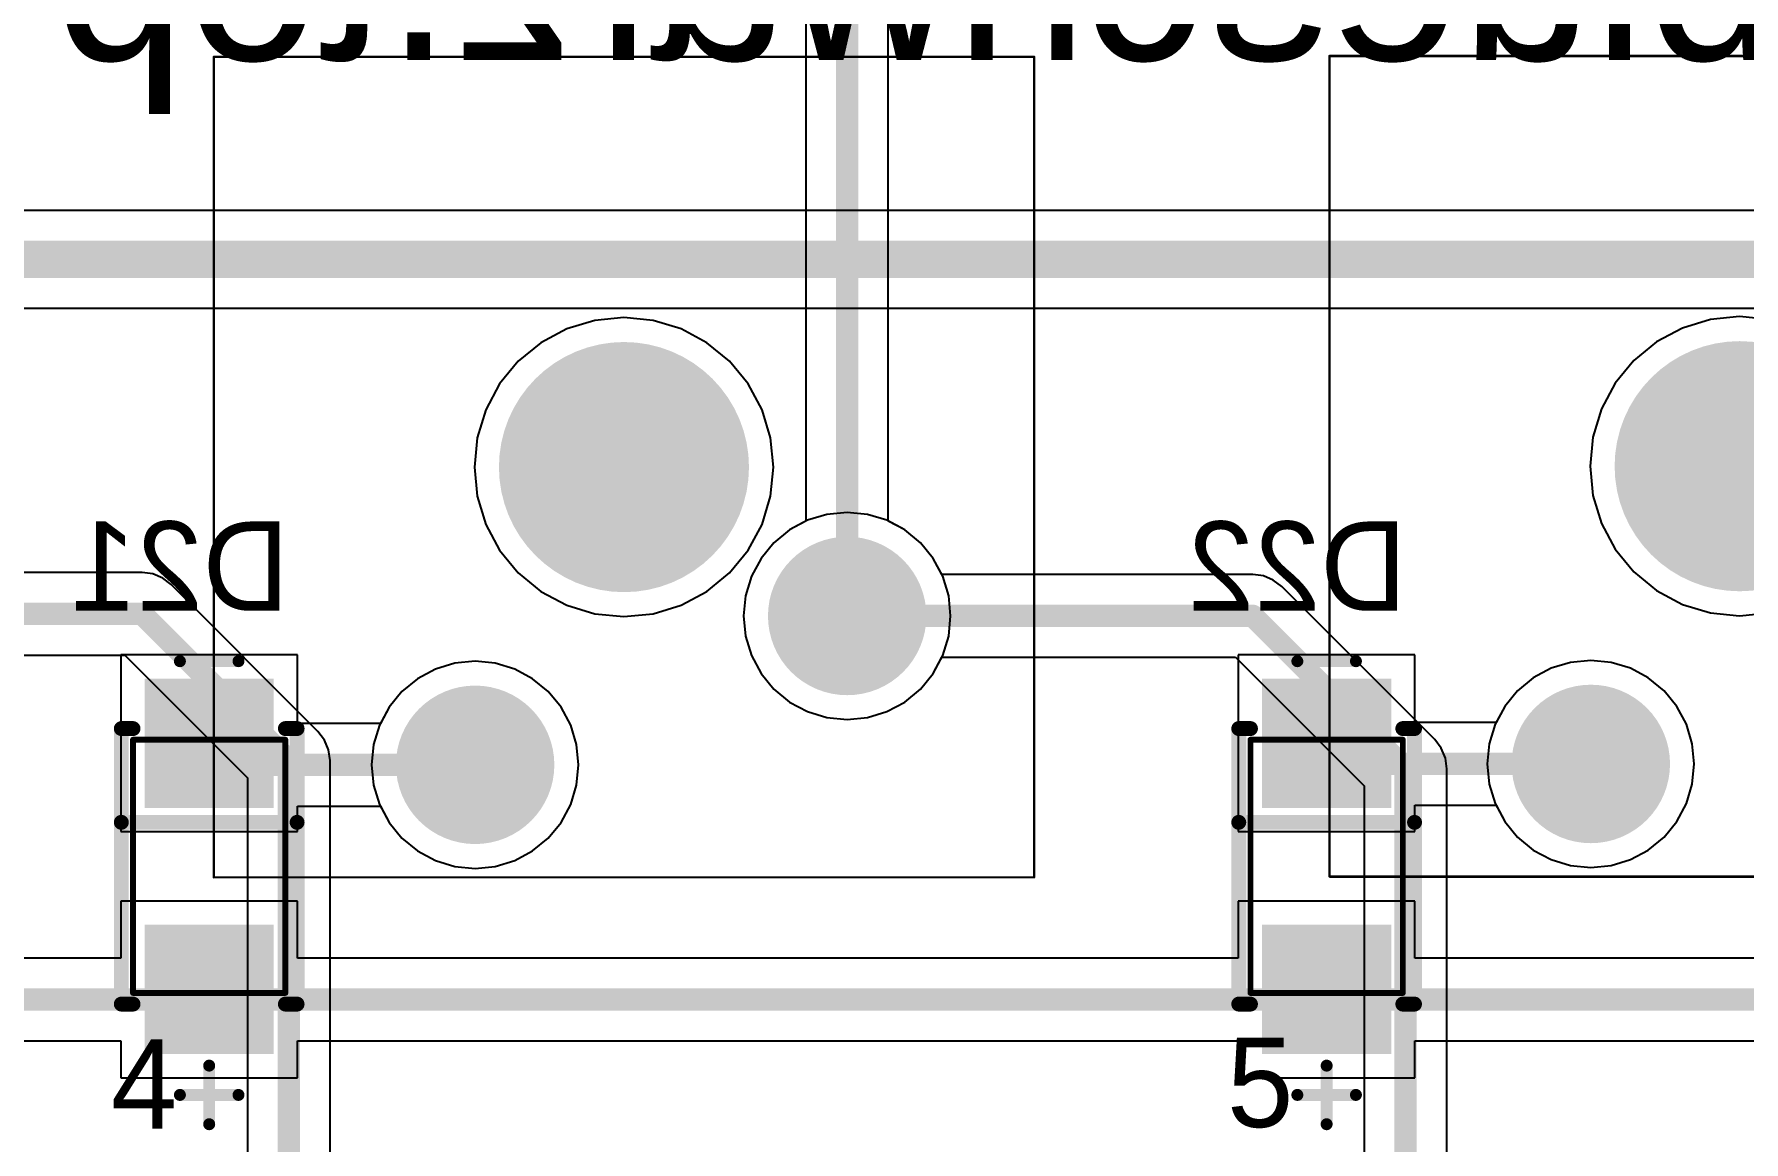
# Model space of a CAD drawing. Header units: millimetres. Extents: x 25 to 374, y 23 to 150.
# Drawn here: x 101.16 to 130.34, y 99.7 to 118.59 of the extents above; entities that cross this region are included whole.
import ezdxf

# ---------------------------------------------------------------- set-up
doc = ezdxf.new("R2010")
doc.units = ezdxf.units.MM
for name, color, linetype in [('BottomLayer', 5, 'Continuous'), ('BottomOverlay', 54, 'Continuous'), ('BottomPaste', 16, 'Continuous'), ('BottomSolder', 6, 'Continuous'), ('Mechanical1', 6, 'Continuous'), ('Mechanical13', 56, 'Continuous'), ('Mechanical15', 56, 'Continuous'), ('MultiLayer', 9, 'Continuous'), ('PadHoleLayer', 156, 'Continuous'), ('TopLayer', 1, 'Continuous'), ('TopOverlay', 2, 'Continuous'), ('TopSolder', 216, 'Continuous')]:
    doc.layers.add(name, color=color, linetype=linetype)

# ---------------------------------------------------------------- blocks, each defined once
blk = doc.blocks.new('SMA_DO_214AC__S1_B_49')
at = {"layer": 'BottomLayer'}
for points in [[(-1.1, -1), (-1.1, 1), (-3.1, -1), (-3.1, 1)], [(3.1, -1), (3.1, 1), (1.1, -1), (1.1, 1)]]:
    blk.add_solid(points, dxfattribs=at)
at = {"layer": 'BottomOverlay', "const_width": 0.254}
for points in [[(-2.35, 1.3), (-2.35, 1.5)], [(2.35, 1.5), (-2.35, 1.5)], [(-0.75, -1.5), (-0.75, 1.5)], [(2.35, 1.3), (2.35, 1.5)], [(-2.35, -1.5), (-2.35, -1.3)], [(2.35, -1.5), (-2.35, -1.5)], [(2.35, -1.5), (2.35, -1.3)]]:
    blk.add_lwpolyline(points, dxfattribs=at)
at = {"layer": 'BottomOverlay', "const_width": 0.127}
for points in [[(-2.414, 1.5, 1), (-2.287, 1.5, 1)], [(-2.414, 1.5, 1), (-2.287, 1.5, 1)], [(-0.814, 1.5, 1), (-0.687, 1.5, 1)], [(2.287, 1.5, 1), (2.414, 1.5, 1)], [(2.287, 1.5, 1), (2.414, 1.5, 1)], [(-2.414, 1.3, 1), (-2.287, 1.3, 1)], [(2.287, 1.3, 1), (2.414, 1.3, 1)], [(-2.414, -1.3, 1), (-2.287, -1.3, 1)], [(-2.414, -1.5, 1), (-2.287, -1.5, 1)], [(-2.414, -1.5, 1), (-2.287, -1.5, 1)], [(-0.814, -1.5, 1), (-0.687, -1.5, 1)], [(2.287, -1.3, 1), (2.414, -1.3, 1)], [(2.287, -1.5, 1), (2.414, -1.5, 1)], [(2.287, -1.5, 1), (2.414, -1.5, 1)]]:
    blk.add_lwpolyline(points, format="xyb", close=True, dxfattribs=at)
at = {"layer": 'BottomPaste'}
for points in [[(-1.1, -1), (-1.1, 1), (-3.1, -1), (-3.1, 1)], [(3.1, -1), (3.1, 1), (1.1, -1), (1.1, 1)]]:
    blk.add_solid(points, dxfattribs=at)
at = {"layer": 'BottomSolder'}
for points in [[(-0.998, -1.102), (-0.998, 1.102), (-3.202, -1.102), (-3.202, 1.102)], [(3.202, -1.102), (3.202, 1.102), (0.998, -1.102), (0.998, 1.102)]]:
    blk.add_solid(points, dxfattribs=at)
at = {"layer": 'Mechanical13', "const_width": 0.1}
for points in [[(2.16, 1.3), (-2.16, 1.3)], [(-2.16, -1.3), (-2.16, 1.3)], [(2.16, -1.3), (2.16, 1.3)], [(2.16, -1.3), (-2.16, -1.3)]]:
    blk.add_lwpolyline(points, dxfattribs=at)
at = {"layer": 'Mechanical13', "const_width": 0.05}
for points in [[(-2.185, 1.3, 1), (-2.135, 1.3, 1)], [(-2.185, 1.3, 1), (-2.135, 1.3, 1)], [(2.135, 1.3, 1), (2.185, 1.3, 1)], [(2.135, 1.3, 1), (2.185, 1.3, 1)], [(-2.185, -1.3, 1), (-2.135, -1.3, 1)], [(-2.185, -1.3, 1), (-2.135, -1.3, 1)], [(2.135, -1.3, 1), (2.185, -1.3, 1)], [(2.135, -1.3, 1), (2.185, -1.3, 1)]]:
    blk.add_lwpolyline(points, format="xyb", close=True, dxfattribs=at)
at = {"layer": 'Mechanical15', "const_width": 0.203}
for points in [[(-3.5, -0.5), (-3.5, 0.5)], [(3.9, -0.5), (3.9, 0.5)], [(4.4, 0), (3.4, 0)]]:
    blk.add_lwpolyline(points, dxfattribs=at)
at = {"layer": 'Mechanical15', "const_width": 0.102}
for points in [[(-3.551, 0.5, 1), (-3.449, 0.5, 1)], [(3.849, 0.5, 1), (3.951, 0.5, 1)], [(3.349, 0, 1), (3.451, 0, 1)], [(4.349, 0, 1), (4.451, 0, 1)], [(-3.551, -0.5, 1), (-3.449, -0.5, 1)], [(3.849, -0.5, 1), (3.951, -0.5, 1)]]:
    blk.add_lwpolyline(points, format="xyb", close=True, dxfattribs=at)
blk = doc.blocks.new('SMA_DO_214AC__S1_B_50')
at = {"layer": 'BottomLayer'}
for points in [[(-1.1, -1), (-1.1, 1), (-3.1, -1), (-3.1, 1)], [(3.1, -1), (3.1, 1), (1.1, -1), (1.1, 1)]]:
    blk.add_solid(points, dxfattribs=at)
at = {"layer": 'BottomOverlay', "const_width": 0.254}
for points in [[(-2.35, 1.3), (-2.35, 1.5)], [(2.35, 1.5), (-2.35, 1.5)], [(-0.75, -1.5), (-0.75, 1.5)], [(2.35, 1.3), (2.35, 1.5)], [(-2.35, -1.5), (-2.35, -1.3)], [(2.35, -1.5), (-2.35, -1.5)], [(2.35, -1.5), (2.35, -1.3)]]:
    blk.add_lwpolyline(points, dxfattribs=at)
at = {"layer": 'BottomOverlay', "const_width": 0.127}
for points in [[(-2.414, 1.5, 1), (-2.287, 1.5, 1)], [(-2.414, 1.5, 1), (-2.287, 1.5, 1)], [(-0.814, 1.5, 1), (-0.687, 1.5, 1)], [(2.287, 1.5, 1), (2.414, 1.5, 1)], [(2.287, 1.5, 1), (2.414, 1.5, 1)], [(-2.414, 1.3, 1), (-2.287, 1.3, 1)], [(2.287, 1.3, 1), (2.414, 1.3, 1)], [(-2.414, -1.3, 1), (-2.287, -1.3, 1)], [(-2.414, -1.5, 1), (-2.287, -1.5, 1)], [(-2.414, -1.5, 1), (-2.287, -1.5, 1)], [(-0.814, -1.5, 1), (-0.687, -1.5, 1)], [(2.287, -1.3, 1), (2.414, -1.3, 1)], [(2.287, -1.5, 1), (2.414, -1.5, 1)], [(2.287, -1.5, 1), (2.414, -1.5, 1)]]:
    blk.add_lwpolyline(points, format="xyb", close=True, dxfattribs=at)
at = {"layer": 'BottomPaste'}
for points in [[(-1.1, -1), (-1.1, 1), (-3.1, -1), (-3.1, 1)], [(3.1, -1), (3.1, 1), (1.1, -1), (1.1, 1)]]:
    blk.add_solid(points, dxfattribs=at)
at = {"layer": 'BottomSolder'}
for points in [[(-0.998, -1.102), (-0.998, 1.102), (-3.202, -1.102), (-3.202, 1.102)], [(3.202, -1.102), (3.202, 1.102), (0.998, -1.102), (0.998, 1.102)]]:
    blk.add_solid(points, dxfattribs=at)
at = {"layer": 'Mechanical13', "const_width": 0.1}
for points in [[(2.16, 1.3), (-2.16, 1.3)], [(-2.16, -1.3), (-2.16, 1.3)], [(2.16, -1.3), (2.16, 1.3)], [(2.16, -1.3), (-2.16, -1.3)]]:
    blk.add_lwpolyline(points, dxfattribs=at)
at = {"layer": 'Mechanical13', "const_width": 0.05}
for points in [[(-2.185, 1.3, 1), (-2.135, 1.3, 1)], [(-2.185, 1.3, 1), (-2.135, 1.3, 1)], [(2.135, 1.3, 1), (2.185, 1.3, 1)], [(2.135, 1.3, 1), (2.185, 1.3, 1)], [(-2.185, -1.3, 1), (-2.135, -1.3, 1)], [(-2.185, -1.3, 1), (-2.135, -1.3, 1)], [(2.135, -1.3, 1), (2.185, -1.3, 1)], [(2.135, -1.3, 1), (2.185, -1.3, 1)]]:
    blk.add_lwpolyline(points, format="xyb", close=True, dxfattribs=at)
at = {"layer": 'Mechanical15', "const_width": 0.203}
for points in [[(-3.5, -0.5), (-3.5, 0.5)], [(3.9, -0.5), (3.9, 0.5)], [(4.4, 0), (3.4, 0)]]:
    blk.add_lwpolyline(points, dxfattribs=at)
at = {"layer": 'Mechanical15', "const_width": 0.102}
for points in [[(-3.551, 0.5, 1), (-3.449, 0.5, 1)], [(3.849, 0.5, 1), (3.951, 0.5, 1)], [(3.349, 0, 1), (3.451, 0, 1)], [(4.349, 0, 1), (4.451, 0, 1)], [(-3.551, -0.5, 1), (-3.449, -0.5, 1)], [(3.849, -0.5, 1), (3.951, -0.5, 1)]]:
    blk.add_lwpolyline(points, format="xyb", close=True, dxfattribs=at)
blk = doc.blocks.new('MX_SW_3_141')
at = {"layer": 'BottomLayer'}
for points, const_width in [([(-1.016, 0, 1), (1.016, 0, 1)], 2.032), ([(3.185, -2.54, 1), (4.435, -2.54, 1)], 1.25), ([(-3.165, -5.08, 1), (-1.915, -5.08, 1)], 1.25)]:
    blk.add_lwpolyline(points, format="xyb", close=True, dxfattribs=dict(at, const_width=const_width))
at = {"layer": 'BottomSolder'}
for points, const_width in [([(-1.067, 0, 1), (1.067, 0, 1)], 2.134), ([(3.134, -2.54, 1), (4.486, -2.54, 1)], 1.352), ([(-3.216, -5.08, 1), (-1.864, -5.08, 1)], 1.352)]:
    blk.add_lwpolyline(points, format="xyb", close=True, dxfattribs=dict(at, const_width=const_width))
at = {"layer": 'Mechanical1', "const_width": 0.0381}
for points in [[(-7, -7), (-7, 7)], [(-7, 7), (7, 7)], [(7, -7), (7, 7)], [(-7, -7), (7, -7)]]:
    blk.add_lwpolyline(points, dxfattribs=at)
at = {"layer": 'Mechanical1', "const_width": 0.0191}
for points in [[(-7.01, 7, 1), (-6.99, 7, 1)], [(-7.01, 7, 1), (-6.99, 7, 1)], [(6.99, 7, 1), (7.01, 7, 1)], [(6.99, 7, 1), (7.01, 7, 1)], [(-7.01, -7, 1), (-6.99, -7, 1)], [(-7.01, -7, 1), (-6.99, -7, 1)], [(6.99, -7, 1), (7.01, -7, 1)], [(6.99, -7, 1), (7.01, -7, 1)]]:
    blk.add_lwpolyline(points, format="xyb", close=True, dxfattribs=at)
at = {"layer": 'MultiLayer'}
for points, const_width in [([(-1.016, 0, 1), (1.016, 0, 1)], 2.032), ([(3.185, -2.54, 1), (4.435, -2.54, 1)], 1.25), ([(-3.165, -5.08, 1), (-1.915, -5.08, 1)], 1.25)]:
    blk.add_lwpolyline(points, format="xyb", close=True, dxfattribs=dict(at, const_width=const_width))
at = {"layer": 'PadHoleLayer'}
for points, const_width in [([(-1.016, 0, 1), (1.016, 0, 1)], 2.032), ([(3.435, -2.54, 1), (4.185, -2.54, 1)], 0.75), ([(-2.915, -5.08, 1), (-2.165, -5.08, 1)], 0.75)]:
    blk.add_lwpolyline(points, format="xyb", close=True, dxfattribs=dict(at, const_width=const_width))
at = {"layer": 'TopLayer'}
for points, const_width in [([(-1.016, 0, 1), (1.016, 0, 1)], 2.032), ([(3.185, -2.54, 1), (4.435, -2.54, 1)], 1.25), ([(-3.165, -5.08, 1), (-1.915, -5.08, 1)], 1.25)]:
    blk.add_lwpolyline(points, format="xyb", close=True, dxfattribs=dict(at, const_width=const_width))
at = {"layer": 'TopSolder'}
for points, const_width in [([(-1.067, 0, 1), (1.067, 0, 1)], 2.134), ([(3.134, -2.54, 1), (4.486, -2.54, 1)], 1.352), ([(-3.216, -5.08, 1), (-1.864, -5.08, 1)], 1.352)]:
    blk.add_lwpolyline(points, format="xyb", close=True, dxfattribs=dict(at, const_width=const_width))
blk = doc.blocks.new('MX_SW_3_142')
at = {"layer": 'BottomLayer'}
for points, const_width in [([(-1.016, 0, 1), (1.016, 0, 1)], 2.032), ([(3.185, -2.54, 1), (4.435, -2.54, 1)], 1.25), ([(-3.165, -5.08, 1), (-1.915, -5.08, 1)], 1.25)]:
    blk.add_lwpolyline(points, format="xyb", close=True, dxfattribs=dict(at, const_width=const_width))
at = {"layer": 'BottomSolder'}
for points, const_width in [([(-1.067, 0, 1), (1.067, 0, 1)], 2.134), ([(3.134, -2.54, 1), (4.486, -2.54, 1)], 1.352), ([(-3.216, -5.08, 1), (-1.864, -5.08, 1)], 1.352)]:
    blk.add_lwpolyline(points, format="xyb", close=True, dxfattribs=dict(at, const_width=const_width))
at = {"layer": 'Mechanical1', "const_width": 0.0381}
for points in [[(-7, -7), (-7, 7)], [(-7, 7), (7, 7)], [(7, -7), (7, 7)], [(-7, -7), (7, -7)]]:
    blk.add_lwpolyline(points, dxfattribs=at)
at = {"layer": 'Mechanical1', "const_width": 0.0191}
for points in [[(-7.01, 7, 1), (-6.99, 7, 1)], [(-7.01, 7, 1), (-6.99, 7, 1)], [(6.99, 7, 1), (7.01, 7, 1)], [(6.99, 7, 1), (7.01, 7, 1)], [(-7.01, -7, 1), (-6.99, -7, 1)], [(-7.01, -7, 1), (-6.99, -7, 1)], [(6.99, -7, 1), (7.01, -7, 1)], [(6.99, -7, 1), (7.01, -7, 1)]]:
    blk.add_lwpolyline(points, format="xyb", close=True, dxfattribs=at)
at = {"layer": 'MultiLayer'}
for points, const_width in [([(-1.016, 0, 1), (1.016, 0, 1)], 2.032), ([(3.185, -2.54, 1), (4.435, -2.54, 1)], 1.25), ([(-3.165, -5.08, 1), (-1.915, -5.08, 1)], 1.25)]:
    blk.add_lwpolyline(points, format="xyb", close=True, dxfattribs=dict(at, const_width=const_width))
at = {"layer": 'PadHoleLayer'}
for points, const_width in [([(-1.016, 0, 1), (1.016, 0, 1)], 2.032), ([(3.435, -2.54, 1), (4.185, -2.54, 1)], 0.75), ([(-2.915, -5.08, 1), (-2.165, -5.08, 1)], 0.75)]:
    blk.add_lwpolyline(points, format="xyb", close=True, dxfattribs=dict(at, const_width=const_width))
at = {"layer": 'TopLayer'}
for points, const_width in [([(-1.016, 0, 1), (1.016, 0, 1)], 2.032), ([(3.185, -2.54, 1), (4.435, -2.54, 1)], 1.25), ([(-3.165, -5.08, 1), (-1.915, -5.08, 1)], 1.25)]:
    blk.add_lwpolyline(points, format="xyb", close=True, dxfattribs=dict(at, const_width=const_width))
at = {"layer": 'TopSolder'}
for points, const_width in [([(-1.067, 0, 1), (1.067, 0, 1)], 2.134), ([(3.134, -2.54, 1), (4.486, -2.54, 1)], 1.352), ([(-3.216, -5.08, 1), (-1.864, -5.08, 1)], 1.352)]:
    blk.add_lwpolyline(points, format="xyb", close=True, dxfattribs=dict(at, const_width=const_width))

msp = doc.modelspace()

# ---------------------------------------------------------------- linework, layer by layer
at = {"layer": 'BottomLayer'}
for p, q in [((310.274, 115.587), (68.807, 115.587)), ((68.462, 113.922), (310.274, 113.922)), ((110.245, 113.567), (109.804, 113.331)), ((110.724, 113.712), (110.245, 113.567)), ((111.222, 113.761), (110.724, 113.712)), ((111.719, 113.712), (111.222, 113.761)), ((112.198, 113.567), (111.719, 113.712)), ((112.639, 113.331), (112.198, 113.567)), ((129.287, 113.582), (128.846, 113.346)), ((129.766, 113.727), (129.287, 113.582)), ((130.264, 113.776), (129.766, 113.727)), ((130.762, 113.727), (130.264, 113.776)), ((109.804, 113.331), (109.417, 113.014)), ((113.026, 113.014), (112.639, 113.331)), ((128.846, 113.346), (128.459, 113.029)), ((109.417, 113.014), (109.099, 112.627)), ((113.344, 112.627), (113.026, 113.014)), ((128.459, 113.029), (128.142, 112.642)), ((128.142, 112.642), (127.906, 112.201)), ((109.099, 112.627), (108.864, 112.186)), ((113.58, 112.186), (113.344, 112.627)), ((108.864, 112.186), (108.718, 111.707)), ((113.725, 111.707), (113.58, 112.186)), ((127.906, 112.201), (127.761, 111.722)), ((108.718, 111.707), (108.669, 111.209)), ((113.774, 111.209), (113.725, 111.707)), ((127.761, 111.722), (127.712, 111.224)), ((108.669, 111.209), (108.718, 110.711)), ((113.725, 110.711), (113.774, 111.209)), ((127.712, 111.224), (127.761, 110.726)), ((108.718, 110.711), (108.864, 110.232)), ((113.58, 110.232), (113.725, 110.711)), ((127.761, 110.726), (127.906, 110.247)), ((114.356, 110.301), (114.05, 110.138)), ((114.687, 110.401), (114.356, 110.301)), ((115.032, 110.435), (114.687, 110.401)), ((115.376, 110.401), (115.032, 110.435)), ((115.708, 110.301), (115.376, 110.401)), ((116.013, 110.138), (115.708, 110.301)), ((108.864, 110.232), (109.099, 109.791)), ((113.344, 109.791), (113.58, 110.232)), ((114.05, 110.138), (113.782, 109.918)), ((116.281, 109.918), (116.013, 110.138)), ((127.906, 110.247), (128.142, 109.806)), ((109.099, 109.791), (109.417, 109.404)), ((113.026, 109.404), (113.344, 109.791)), ((113.782, 109.918), (113.563, 109.65)), ((116.5, 109.65), (116.281, 109.918)), ((128.142, 109.806), (128.459, 109.419)), ((113.563, 109.65), (113.399, 109.345)), ((116.664, 109.345), (116.5, 109.65)), ((109.417, 109.404), (109.804, 109.087)), ((112.639, 109.087), (113.026, 109.404)), ((113.399, 109.345), (113.299, 109.013)), ((116.764, 109.013), (116.664, 109.345)), ((128.459, 109.419), (128.846, 109.102)), ((109.804, 109.087), (110.245, 108.851)), ((110.245, 108.851), (110.724, 108.706)), ((111.719, 108.706), (112.198, 108.851)), ((112.198, 108.851), (112.639, 109.087)), ((113.299, 109.013), (113.265, 108.669)), ((116.798, 108.669), (116.764, 109.013)), ((128.846, 109.102), (129.287, 108.866)), ((129.287, 108.866), (129.766, 108.721)), ((110.724, 108.706), (111.222, 108.657)), ((111.222, 108.657), (111.719, 108.706)), ((113.265, 108.669), (113.299, 108.324)), ((116.764, 108.324), (116.798, 108.669)), ((129.766, 108.721), (130.264, 108.672)), ((130.264, 108.672), (130.762, 108.721)), ((113.299, 108.324), (113.399, 107.993)), ((116.664, 107.993), (116.764, 108.324)), ((105.651, 108.005), (102.635, 108.005)), ((102.635, 108.005), (102.635, 104.989)), ((105.651, 106.833), (105.651, 108.005)), ((113.399, 107.993), (113.563, 107.687)), ((116.5, 107.687), (116.664, 107.993)), ((124.723, 108.005), (121.707, 108.005)), ((121.707, 108.005), (121.707, 104.989)), ((124.723, 106.849), (124.723, 108.005)), ((108.006, 107.761), (107.7, 107.598)), ((108.337, 107.861), (108.006, 107.761)), ((108.682, 107.895), (108.337, 107.861)), ((109.026, 107.861), (108.682, 107.895)), ((109.358, 107.761), (109.026, 107.861)), ((109.663, 107.598), (109.358, 107.761)), ((113.563, 107.687), (113.782, 107.42)), ((116.281, 107.42), (116.5, 107.687)), ((127.048, 107.776), (126.742, 107.613)), ((127.379, 107.877), (127.048, 107.776)), ((127.724, 107.911), (127.379, 107.877)), ((128.069, 107.877), (127.724, 107.911)), ((128.4, 107.776), (128.069, 107.877)), ((128.705, 107.613), (128.4, 107.776)), ((107.7, 107.598), (107.432, 107.378)), ((109.931, 107.378), (109.663, 107.598)), ((113.782, 107.42), (114.05, 107.2)), ((116.013, 107.2), (116.281, 107.42)), ((126.475, 107.393), (126.255, 107.125)), ((126.742, 107.613), (126.475, 107.393)), ((128.973, 107.393), (128.705, 107.613)), ((129.193, 107.125), (128.973, 107.393)), ((107.213, 107.11), (107.065, 106.833)), ((107.432, 107.378), (107.213, 107.11)), ((110.15, 107.11), (109.931, 107.378)), ((110.314, 106.805), (110.15, 107.11)), ((114.05, 107.2), (114.356, 107.037)), ((115.708, 107.037), (116.013, 107.2)), ((126.255, 107.125), (126.107, 106.849)), ((129.356, 106.82), (129.193, 107.125)), ((107.065, 106.833), (105.651, 106.833)), ((110.414, 106.473), (110.314, 106.805)), ((114.356, 107.037), (114.687, 106.936)), ((114.687, 106.936), (115.032, 106.902)), ((115.032, 106.902), (115.376, 106.936)), ((115.376, 106.936), (115.708, 107.037)), ((126.107, 106.849), (124.723, 106.849)), ((129.456, 106.489), (129.356, 106.82)), ((110.448, 106.129), (110.414, 106.473)), ((129.49, 106.144), (129.456, 106.489)), ((110.414, 105.784), (110.448, 106.129)), ((129.456, 105.799), (129.49, 106.144)), ((110.314, 105.453), (110.414, 105.784)), ((129.356, 105.468), (129.456, 105.799)), ((105.651, 104.989), (105.651, 105.424)), ((105.651, 105.424), (107.065, 105.424)), ((107.065, 105.424), (107.213, 105.147)), ((110.15, 105.147), (110.314, 105.453)), ((124.723, 104.989), (124.723, 105.44)), ((124.723, 105.44), (126.107, 105.44)), ((126.107, 105.44), (126.255, 105.163)), ((129.193, 105.163), (129.356, 105.468)), ((107.213, 105.147), (107.432, 104.88)), ((109.931, 104.88), (110.15, 105.147)), ((126.255, 105.163), (126.475, 104.895)), ((128.973, 104.895), (129.193, 105.163)), ((102.635, 104.989), (105.651, 104.989)), ((107.432, 104.88), (107.7, 104.66)), ((109.663, 104.66), (109.931, 104.88)), ((121.707, 104.989), (124.723, 104.989)), ((126.475, 104.895), (126.742, 104.675)), ((128.705, 104.675), (128.973, 104.895)), ((107.7, 104.66), (108.006, 104.497)), ((108.006, 104.497), (108.337, 104.396)), ((109.026, 104.396), (109.358, 104.497)), ((109.358, 104.497), (109.663, 104.66)), ((126.742, 104.675), (127.048, 104.512)), ((127.048, 104.512), (127.379, 104.411)), ((128.069, 104.411), (128.4, 104.512)), ((128.4, 104.512), (128.705, 104.675)), ((108.337, 104.396), (108.682, 104.362)), ((108.682, 104.362), (109.026, 104.396)), ((127.379, 104.411), (127.724, 104.378)), ((127.724, 104.378), (128.069, 104.411)), ((105.651, 103.805), (102.635, 103.805)), ((102.635, 103.805), (102.635, 102.828)), ((105.651, 102.828), (105.651, 103.805)), ((124.723, 103.805), (121.707, 103.805)), ((121.707, 103.805), (121.707, 102.828)), ((124.723, 102.828), (124.723, 103.805)), ((102.635, 102.828), (86.578, 102.828)), ((121.707, 102.828), (105.651, 102.828)), ((140.78, 102.828), (124.723, 102.828)), ((86.578, 101.419), (102.635, 101.419)), ((102.635, 101.419), (102.635, 100.789)), ((105.651, 100.789), (105.651, 101.419)), ((105.651, 101.419), (121.707, 101.419)), ((121.707, 101.419), (121.707, 100.789)), ((124.723, 100.789), (124.723, 101.419)), ((124.723, 101.419), (140.78, 101.419)), ((102.635, 100.789), (105.651, 100.789)), ((121.707, 100.789), (124.723, 100.789))]:
    msp.add_line(p, q, dxfattribs=at)
for points, const_width in [([(68.462, 114.755), (310.858, 114.755)], 0.635), ([(104.51, 106.129), (108.682, 106.129)], 0.381), ([(123.568, 106.144), (127.724, 106.144)], 0.381), ([(47.109, 102.124), (237.653, 102.124)], 0.381)]:
    msp.add_lwpolyline(points, dxfattribs=dict(at, const_width=const_width))
at = {"layer": 'BottomLayer', "const_width": 0.191}
for points in [[(104.415, 106.129, 1), (104.606, 106.129, 1)], [(108.586, 106.129, 1), (108.777, 106.129, 1)], [(123.473, 106.144, 1), (123.663, 106.144, 1)], [(127.629, 106.144, 1), (127.819, 106.144, 1)]]:
    msp.add_lwpolyline(points, format="xyb", close=True, dxfattribs=at)
at = {"layer": 'Mechanical1', "const_width": 0.0127}
for points in [[(104.22, 118.205), (118.219, 118.205)], [(104.22, 104.206), (104.22, 118.205)], [(118.219, 104.206), (118.219, 118.205)], [(123.268, 118.205), (137.269, 118.205)], [(123.268, 104.206), (123.268, 118.205)], [(104.22, 104.206), (118.219, 104.206)], [(123.268, 104.206), (137.269, 104.206)]]:
    msp.add_lwpolyline(points, dxfattribs=at)
at = {"layer": 'Mechanical1', "const_width": 0.00635}
for points in [[(104.217, 118.205, 1), (104.223, 118.205, 1)], [(104.217, 118.205, 1), (104.223, 118.205, 1)], [(118.216, 118.205, 1), (118.222, 118.205, 1)], [(118.216, 118.205, 1), (118.222, 118.205, 1)], [(123.265, 118.205, 1), (123.271, 118.205, 1)], [(123.265, 118.205, 1), (123.271, 118.205, 1)], [(104.217, 104.206, 1), (104.223, 104.206, 1)], [(104.217, 104.206, 1), (104.223, 104.206, 1)], [(118.216, 104.206, 1), (118.222, 104.206, 1)], [(118.216, 104.206, 1), (118.222, 104.206, 1)], [(123.265, 104.206, 1), (123.271, 104.206, 1)], [(123.265, 104.206, 1), (123.271, 104.206, 1)]]:
    msp.add_lwpolyline(points, format="xyb", close=True, dxfattribs=at)
at = {"layer": 'TopLayer'}
for p, q in [((114.324, 135.617), (114.324, 110.284)), ((115.734, 110.287), (115.734, 135.617)), ((110.245, 113.567), (109.804, 113.331)), ((110.724, 113.712), (110.245, 113.567)), ((111.222, 113.761), (110.724, 113.712)), ((111.719, 113.712), (111.222, 113.761)), ((112.198, 113.567), (111.719, 113.712)), ((112.639, 113.331), (112.198, 113.567)), ((129.287, 113.582), (128.846, 113.346)), ((129.766, 113.727), (129.287, 113.582)), ((130.264, 113.776), (129.766, 113.727)), ((130.762, 113.727), (130.264, 113.776)), ((109.804, 113.331), (109.417, 113.014)), ((113.026, 113.014), (112.639, 113.331)), ((128.846, 113.346), (128.459, 113.029)), ((109.417, 113.014), (109.099, 112.627)), ((113.344, 112.627), (113.026, 113.014)), ((128.459, 113.029), (128.142, 112.642)), ((128.142, 112.642), (127.906, 112.201)), ((109.099, 112.627), (108.864, 112.186)), ((113.58, 112.186), (113.344, 112.627)), ((108.864, 112.186), (108.718, 111.707)), ((113.725, 111.707), (113.58, 112.186)), ((127.906, 112.201), (127.761, 111.722)), ((108.718, 111.707), (108.669, 111.209)), ((113.774, 111.209), (113.725, 111.707)), ((127.761, 111.722), (127.712, 111.224)), ((108.669, 111.209), (108.718, 110.711)), ((113.725, 110.711), (113.774, 111.209)), ((127.712, 111.224), (127.761, 110.726)), ((108.718, 110.711), (108.864, 110.232)), ((113.58, 110.232), (113.725, 110.711)), ((127.761, 110.726), (127.906, 110.247)), ((108.864, 110.232), (109.099, 109.791)), ((113.344, 109.791), (113.58, 110.232)), ((114.05, 110.138), (113.782, 109.918)), ((114.324, 110.284), (114.05, 110.138)), ((116.013, 110.138), (115.734, 110.287)), ((116.281, 109.918), (116.013, 110.138)), ((127.906, 110.247), (128.142, 109.806)), ((109.099, 109.791), (109.417, 109.404)), ((113.026, 109.404), (113.344, 109.791)), ((113.782, 109.918), (113.563, 109.65)), ((116.5, 109.65), (116.281, 109.918)), ((128.142, 109.806), (128.459, 109.419)), ((113.563, 109.65), (113.399, 109.345)), ((116.647, 109.376), (116.5, 109.65)), ((102.997, 109.409), (97.603, 109.409)), ((103.179, 109.385), (102.997, 109.409)), ((103.349, 109.315), (103.179, 109.385)), ((103.495, 109.203), (103.349, 109.315)), ((106, 106.698), (103.495, 109.203)), ((109.417, 109.404), (109.804, 109.087)), ((112.639, 109.087), (113.026, 109.404)), ((113.399, 109.345), (113.299, 109.013)), ((121.953, 109.376), (116.647, 109.376)), ((122.135, 109.352), (121.953, 109.376)), ((122.305, 109.281), (122.135, 109.352)), ((122.451, 109.17), (122.305, 109.281)), ((125.06, 106.561), (122.451, 109.17)), ((128.459, 109.419), (128.846, 109.102)), ((109.804, 109.087), (110.245, 108.851)), ((110.245, 108.851), (110.724, 108.706)), ((111.719, 108.706), (112.198, 108.851)), ((112.198, 108.851), (112.639, 109.087)), ((113.299, 109.013), (113.265, 108.669)), ((128.846, 109.102), (129.287, 108.866)), ((129.287, 108.866), (129.766, 108.721)), ((110.724, 108.706), (111.222, 108.657)), ((111.222, 108.657), (111.719, 108.706)), ((113.265, 108.669), (113.299, 108.324)), ((129.766, 108.721), (130.264, 108.672)), ((130.264, 108.672), (130.762, 108.721)), ((113.299, 108.324), (113.399, 107.993)), ((97.624, 108), (102.705, 108)), ((102.705, 108), (104.797, 105.908)), ((113.399, 107.993), (113.563, 107.687)), ((116.5, 107.687), (116.65, 107.967)), ((116.65, 107.967), (121.661, 107.967)), ((121.661, 107.967), (123.857, 105.771)), ((108.006, 107.761), (107.7, 107.598)), ((108.337, 107.861), (108.006, 107.761)), ((108.682, 107.895), (108.337, 107.861)), ((109.026, 107.861), (108.682, 107.895)), ((109.358, 107.761), (109.026, 107.861)), ((109.663, 107.598), (109.358, 107.761)), ((113.563, 107.687), (113.782, 107.42)), ((116.281, 107.42), (116.5, 107.687)), ((127.048, 107.776), (126.742, 107.613)), ((127.379, 107.877), (127.048, 107.776)), ((127.724, 107.911), (127.379, 107.877)), ((128.069, 107.877), (127.724, 107.911)), ((128.4, 107.776), (128.069, 107.877)), ((128.705, 107.613), (128.4, 107.776)), ((107.7, 107.598), (107.432, 107.378)), ((109.931, 107.378), (109.663, 107.598)), ((113.782, 107.42), (114.05, 107.2)), ((116.013, 107.2), (116.281, 107.42)), ((126.475, 107.393), (126.255, 107.125)), ((126.742, 107.613), (126.475, 107.393)), ((128.973, 107.393), (128.705, 107.613)), ((129.193, 107.125), (128.973, 107.393)), ((107.213, 107.11), (107.049, 106.805)), ((107.432, 107.378), (107.213, 107.11)), ((110.15, 107.11), (109.931, 107.378)), ((110.314, 106.805), (110.15, 107.11)), ((114.05, 107.2), (114.356, 107.037)), ((115.708, 107.037), (116.013, 107.2)), ((126.255, 107.125), (126.092, 106.82)), ((129.356, 106.82), (129.193, 107.125)), ((107.049, 106.805), (106.949, 106.473)), ((110.414, 106.473), (110.314, 106.805)), ((114.356, 107.037), (114.687, 106.936)), ((114.687, 106.936), (115.032, 106.902)), ((115.032, 106.902), (115.376, 106.936)), ((115.376, 106.936), (115.708, 107.037)), ((126.092, 106.82), (125.991, 106.489)), ((129.456, 106.489), (129.356, 106.82)), ((106.112, 106.552), (106, 106.698)), ((106.182, 106.382), (106.112, 106.552)), ((125.172, 106.415), (125.06, 106.561)), ((106.206, 106.2), (106.182, 106.382)), ((106.949, 106.473), (106.915, 106.129)), ((110.448, 106.129), (110.414, 106.473)), ((125.242, 106.245), (125.172, 106.415)), ((125.266, 106.063), (125.242, 106.245)), ((125.991, 106.489), (125.957, 106.144)), ((129.49, 106.144), (129.456, 106.489)), ((106.206, 91.231), (106.206, 106.2)), ((106.915, 106.129), (106.949, 105.784)), ((110.414, 105.784), (110.448, 106.129)), ((125.266, 91.228), (125.266, 106.063)), ((125.957, 106.144), (125.991, 105.799)), ((129.456, 105.799), (129.49, 106.144)), ((104.797, 105.908), (104.797, 91.231)), ((106.949, 105.784), (107.049, 105.453)), ((110.314, 105.453), (110.414, 105.784)), ((123.857, 105.771), (123.857, 91.228)), ((125.991, 105.799), (126.092, 105.468)), ((129.356, 105.468), (129.456, 105.799)), ((107.049, 105.453), (107.213, 105.147)), ((110.15, 105.147), (110.314, 105.453)), ((126.092, 105.468), (126.255, 105.163)), ((129.193, 105.163), (129.356, 105.468)), ((107.213, 105.147), (107.432, 104.88)), ((109.931, 104.88), (110.15, 105.147)), ((126.255, 105.163), (126.475, 104.895)), ((128.973, 104.895), (129.193, 105.163)), ((107.432, 104.88), (107.7, 104.66)), ((109.663, 104.66), (109.931, 104.88)), ((126.475, 104.895), (126.742, 104.675)), ((128.705, 104.675), (128.973, 104.895)), ((107.7, 104.66), (108.006, 104.497)), ((108.006, 104.497), (108.337, 104.396)), ((109.026, 104.396), (109.358, 104.497)), ((109.358, 104.497), (109.663, 104.66)), ((126.742, 104.675), (127.048, 104.512)), ((127.048, 104.512), (127.379, 104.411)), ((128.069, 104.411), (128.4, 104.512)), ((128.4, 104.512), (128.705, 104.675)), ((108.337, 104.396), (108.682, 104.362)), ((108.682, 104.362), (109.026, 104.396)), ((127.379, 104.411), (127.724, 104.378)), ((127.724, 104.378), (128.069, 104.411))]:
    msp.add_line(p, q, dxfattribs=at)
at = {"layer": 'TopLayer', "const_width": 0.381}
for points in [[(115.029, 108.671), (115.029, 137.234)], [(95.976, 108.704), (102.997, 108.704)], [(102.997, 108.704), (105.501, 106.2)], [(115.029, 108.671), (121.953, 108.671)], [(121.953, 108.671), (124.562, 106.063)], [(105.501, 89.614), (105.501, 106.2)], [(124.562, 89.611), (124.562, 106.063)]]:
    msp.add_lwpolyline(points, dxfattribs=at)
at = {"layer": 'TopLayer', "const_width": 0.191}
for points in [[(102.902, 108.704, 1), (103.092, 108.704, 1)], [(102.902, 108.704, 1), (103.092, 108.704, 1)], [(114.934, 108.671, 1), (115.124, 108.671, 1)], [(114.934, 108.671, 1), (115.124, 108.671, 1)], [(121.858, 108.671, 1), (122.048, 108.671, 1)], [(121.858, 108.671, 1), (122.048, 108.671, 1)], [(105.406, 106.2, 1), (105.597, 106.2, 1)], [(105.406, 106.2, 1), (105.597, 106.2, 1)], [(124.466, 106.063, 1), (124.657, 106.063, 1)], [(124.466, 106.063, 1), (124.657, 106.063, 1)]]:
    msp.add_lwpolyline(points, format="xyb", close=True, dxfattribs=at)

# ---------------------------------------------------------------- block references
for name, p in [('MX_SW_3_141', (111.222, 111.209)), ('MX_SW_3_142', (130.264, 111.224))]:
    msp.add_blockref(name, p)
at = {"rotation": 270}
for name, p in [('SMA_DO_214AC__S1_B_49', (104.143, 104.397)), ('SMA_DO_214AC__S1_B_50', (123.215, 104.397))]:
    msp.add_blockref(name, p, dxfattribs=at)

# ---------------------------------------------------------------- texts
at = {"layer": 'BottomOverlay', "text_generation_flag": 2}
for s, height, p in [('http://www.blueschwarz.top', 3.048, (151.095, 118.153)), ('D21', 1.524, (105.509, 108.758)), ('D22', 1.524, (124.584, 108.758))]:
    msp.add_text(s, height=height, dxfattribs=at).set_placement(p)
at = {"layer": 'TopOverlay'}
for s, p in [('4', (102.464, 99.924)), ('5', (121.514, 99.949))]:
    msp.add_text(s, height=1.524, dxfattribs=at).set_placement(p)

doc.saveas('drawing.dxf')
